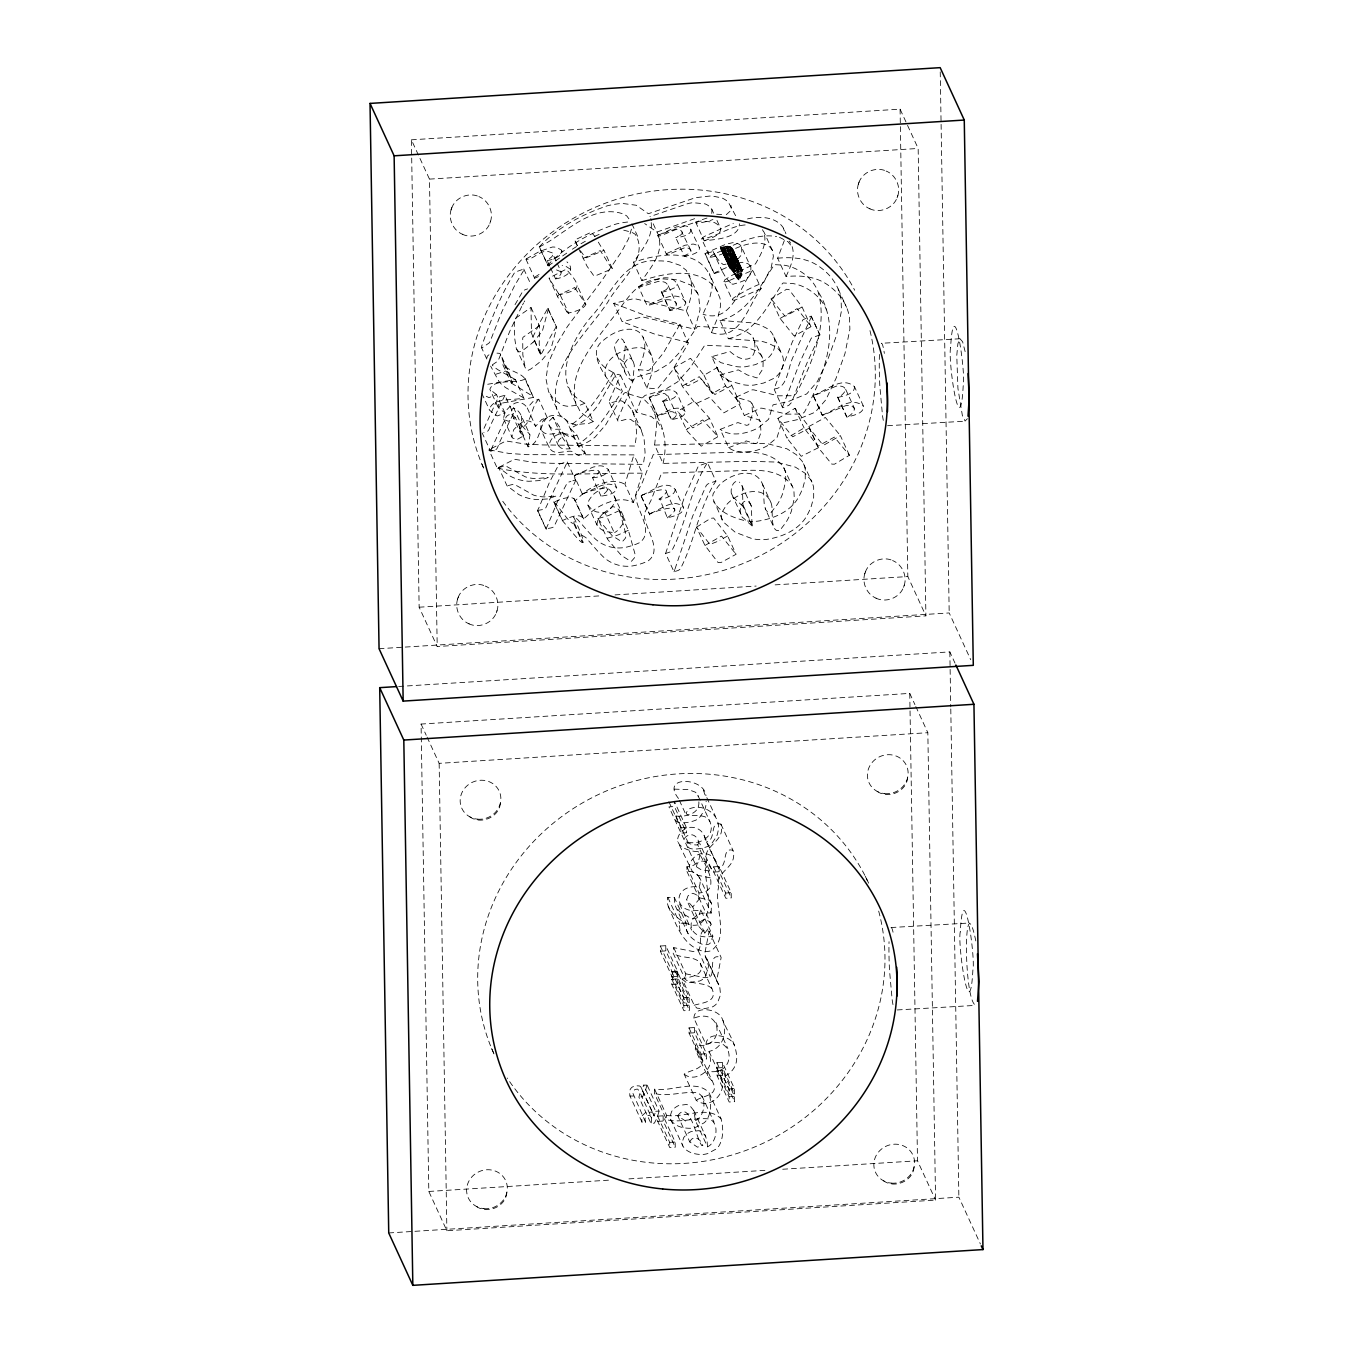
<?xml version="1.0" encoding="UTF-8"?>
<svg xmlns="http://www.w3.org/2000/svg" width="1353" height="1353" viewBox="0 0 1353 1353"><rect width="100%" height="100%" fill="white"/><g stroke="black" fill="none" stroke-linecap="round" stroke-linejoin="round"><path stroke-width="0.75" stroke-dasharray="5 3.75" d="M547.796 308.298L556.709 327.426A9.099 8.524 -24.7 0 1 556.607 328.052L550.772 349.514L541.488 360.642A163.713 153.346 -24.7 0 1 530.308 369.335L528.076 370.35L525.894 369.048L516.186 348.025L514.411 336.491L514.275 319.798A3.687 3.45 -24.7 0 1 514.681 318.868L530.985 307.486L531.475 333.261L540.642 355.196L546.646 344.474A247.954 232.242 -24.7 0 0 548.895 339.654L556.235 326.631L547.796 308.298L540.473 321.337A247.954 232.242 -24.7 0 1 538.206 326.141L532.879 336.982L541.318 355.298M530.985 307.486L539.407 325.802L539.221 344.305L540.642 355.196M879.467 354.469L879.365 357.463A39.795 3.416 87.4 0 0 879.839 386.129L882.511 415.726A44.294 3.805 87.4 0 0 883.306 420.36M668.196 906.222C675.637 922.763 681.844 944.597 701.361 950.753A16.135 15.103 -24.7 0 0 710.917 950.821C730.4 937.798 713.606 906.747 718.561 887.314C713.995 870.909 738.112 868.44 732.988 850.344C721.2 846.826 728.709 866.106 718.561 868.152L706.503 841.955C716.65 839.909 709.141 820.628 720.929 824.146C726.071 842.242 701.953 844.712 706.503 861.117C701.564 880.549 718.358 911.601 698.875 924.623A16.135 15.103 -24.7 0 1 689.32 924.556C679.088 920.53 664.272 909.723 667.824 897.36L674.301 897.377L686.343 923.592C684.28 933.942 694.089 941.113 702.562 944.394A12.177 11.399 -24.7 0 0 706.114 944.732L708.295 944.343A3.298 3.095 -24.7 0 0 710.443 942.703L712.896 936.158L700.854 909.96C672.779 915.863 671.376 883.627 699.129 886.891L711.171 913.089C683.417 909.825 684.821 942.06 712.896 936.158M674.301 897.377L674.673 904.497L687.984 933.553M698.875 801.839C699.738 814.168 685.43 817.06 675.925 816.028C671.951 826.565 690.774 822.37 695.814 820.155A15.593 14.612 -24.7 0 0 699.552 817.516L704.423 810.464A21.919 20.532 -24.7 0 0 705.843 805.779L706.165 801.061M647.005 1085.106L643.639 1085.089L642.083 1089.774L654.125 1115.971L655.698 1111.287L643.639 1085.089M659.063 1111.303L657.389 1116.783A31.846 29.834 -24.7 0 1 656.594 1118.846L654.378 1123.142A41.943 39.288 -24.7 0 1 653.025 1123.278L650.945 1123.413L638.904 1097.215L639.952 1093.072L638.024 1089.419A2.232 2.097 -24.7 0 0 637.229 1089.097L634.861 1089.52L633.204 1091.702A4.313 4.042 -24.7 0 0 633.035 1093.63L645.584 1122.246L642.015 1122.195L629.94 1095.947L629.551 1091.77A6.41 6.004 -24.7 0 1 630.278 1089.368L630.599 1088.827A7.34 6.866 -24.7 0 1 632.105 1087.169L635.217 1085.749L639.276 1085.918A4.228 3.958 -24.7 0 1 640.882 1087.034L654.125 1115.971M585.308 453.407L578.695 446.693L569.072 426.229C565.03 409.858 540.151 412.733 540.76 429.205L549.183 447.522C554.07 456.604 564.979 450.059 571.947 451.378A9.657 9.048 -24.7 0 0 572.979 452.477L578.543 455.42L585.308 453.407L576.868 435.074L570.256 428.377L578.509 424.115A43.6 40.844 -24.7 0 0 586.813 418.601L597.366 406.323L615.446 375.119L618.067 374.274L620.469 375.204L609.763 399.592A8.05 7.543 -24.7 0 0 609.34 401.266C610.727 405.376 620.114 397.461 624.037 402.534A15.576 14.595 -24.7 0 1 627.826 404.75L632.24 410.314L635.656 420.36L636.654 434.364L634.895 446.033L542.621 444.934L525.167 444.055L505.954 440.943L488.856 449.856L509.1 453.441L526.791 454.659L633.897 454.879L642.337 473.212L633.356 502.606C623.834 497.211 612.368 500.39 603.049 504.568A50.957 47.727 -24.7 0 0 592.14 511.299L583.667 518.926L573.858 498.445C568.514 495.807 558.383 499.917 553.901 502.267L562.324 520.584C574.01 533.775 595.98 564.624 573.655 516.998L577.46 519.298L588.369 531.797A83.768 78.457 -24.7 0 0 592.445 536.042C601.628 546.578 616.427 550.57 629.737 546.257A48.031 45.004 -24.7 0 0 639.918 542.485C654.683 531.053 636.147 510.555 635.724 495.705A6.528 6.105 -24.7 0 1 636.164 494.521L642.489 482.209L653.228 454.693L719.255 452.714C740.463 452.579 766.796 447.454 782.423 465.584A21.327 19.991 -24.7 0 1 785.484 472.4L785.839 480.23L782.964 492.746A58.264 54.577 -24.7 0 1 777.383 504.314L771.109 512.499L767.997 512.043A8.727 8.169 -24.7 0 1 765.68 509.591L764.242 504.348A230.179 215.601 -24.7 0 1 763.616 490.361A20.126 18.841 -24.7 0 0 761.096 481.279C753.3 468.51 736.015 473.127 725.817 479.808A35.702 33.453 -24.7 0 0 718.308 486.167L713.2 493.625L712.388 497.718L723.348 522.004L735.186 532.236L752.048 538.646A44.564 41.74 -24.7 0 0 766.255 539.458C782.727 537.073 800.655 529.294 808.13 513.345A75.903 71.083 -24.7 0 0 811.36 506.005L813.677 497.397L813.677 487.706A25.978 24.337 -24.7 0 0 810.599 479.588L804.781 473.009L795.344 467.106L776.047 462.049L749.511 461.305L663.071 463.402L654.632 445.069L656.746 423.557L655.427 415.811L651.757 407.185L642.946 398.222L627.724 393.689L633.61 379.432L637.973 376.574L656.104 371.517L669.194 363.534L679.307 352.659L697.556 326.361L737.199 328.745L745.621 331.096L751.659 335.189L763.143 359.221L762.991 368.676L757.037 377.944L747.194 374.882L738.637 369.995A2.96 2.774 -24.7 0 0 737.892 369.978L720.202 375.001L711.779 356.668L729.47 351.645A2.96 2.774 -24.7 0 1 730.197 351.662C746.146 365.834 759.337 359.171 753.536 337.895M582.653 517.641C578.357 512.686 566.738 518.757 562.324 520.584M699.129 886.891C702.782 878.114 696.271 870.199 686.986 871.518L686.918 866.749C695.324 866.833 702.241 860.153 698.266 851.663C689.641 851.629 672.661 846.251 679.105 834.869A18.705 17.521 -24.7 0 1 682.538 830.793C689.1 824.315 700.989 827.292 704.22 835.782L718.561 868.152M711.171 913.089L711.424 903.28L699.366 877.082M548.337 308.636L548.269 309.11A9.099 8.524 -24.7 0 1 548.185 309.719L542.35 331.197L533.065 342.326M631.445 229.131L628.604 238.635L621.484 251.861L601.476 281.035L567.465 326.479L556.54 344.474L548.219 363.094L546.02 379.077L548.506 391.406L559.973 415.083L569.816 423.032A21.58 20.21 -24.7 0 0 575.955 424.571L588.944 423.354L593.358 421.544L584.919 403.228C548.861 385.402 571.456 340.313 590.466 317.634C610.896 296.104 622.515 257.256 658.793 260.909A53.122 49.757 -24.7 0 1 669.955 261.839L679.967 265.306L686.225 270.262L698.554 295.428L700.059 309.736L694.765 329.219L642.574 316.906L622.143 321.676L613.721 303.36L634.151 298.573L686.326 310.902L694.765 329.219M663.071 463.402C667.452 445.492 664.746 426.702 653.787 411.244M500.373 803.09C499.392 817.144 480.991 825.026 469.779 816.823M506.834 1192.585C505.836 1206.639 487.452 1214.52 476.222 1206.318M907.626 777.552C906.628 791.59 888.245 799.471 877.015 791.268M914.07 1167.047C913.072 1181.084 894.688 1188.966 883.475 1180.763M481.786 393.334L489.651 410.331L496.957 415.811A2.063 1.928 -24.7 0 0 497.819 415.777L504.957 413.003L498.276 407.642L498.327 404.902L500.086 403.465L533.403 397.444L524.981 379.128C521.92 372.396 503.823 369.707 504.009 363.94L500.035 353.404L495.367 352.998M533.403 397.444L525.116 378.383M711.881 988.553C705.014 981.669 692.533 985.085 685.193 979.318L673.134 953.121L673.709 947.624L692.973 951.514L698.199 950.652C703.475 944.952 695.696 926.467 709.107 931.304L704.659 954.153A6.207 5.818 -24.7 0 0 705.014 955.489L719.813 987.318L720.54 994.776L717.75 1002.184A11.94 11.179 -24.7 0 1 711.627 1007.241L703.932 1008.712L696.964 1008.171L694.19 1005.228L682.132 979.031C689.996 976.545 704.93 976.105 700.431 963.657M709.107 931.304L721.149 957.501L716.718 980.35A6.207 5.818 -24.7 0 0 717.056 981.686L717.242 982.092M613.721 303.36L646.074 315.739L679.984 324.23L663.511 352.812L649.812 369.657A4.465 4.177 -24.7 0 1 648.104 370.418L638.498 369.69C642.793 358.055 649.947 342.174 639.106 332.195A17.149 16.067 -24.7 0 0 633.238 329.506C622.312 327.916 611.421 333.447 603.337 340.381C587.929 351.306 601.696 370.316 609.374 381.884A35.668 33.419 -24.7 0 0 614.803 386.941L621.399 390.78M679.984 324.23L688.237 343.442L671.934 371.128L658.234 387.973A4.465 4.177 -24.7 0 1 656.543 388.751L646.92 388.023L638.498 369.69M632.68 381.58L630.38 379.736A25.369 23.762 -24.7 0 1 625.001 372.43L615.598 351.949L614.431 346.757A9.775 9.15 -24.7 0 1 614.837 344.338L619.589 337.878L622.481 339.451A26.434 24.76 -24.7 0 1 623.445 340.787L633.373 362.13A21.394 20.041 -24.7 0 1 634.337 365.682L632.68 381.58L623.648 361.928L625.289 346.03A21.394 20.041 -24.7 0 0 624.325 342.478L624.207 342.191M451.226 209.36C447.911 219.068 453.272 230.653 462.811 234.424M490.446 221.655C493.76 211.947 488.416 200.362 478.877 196.591M457.686 598.855C454.371 608.562 459.716 620.148 469.254 623.919M496.906 611.15C500.221 601.442 494.86 589.857 485.338 586.086M858.479 183.822C855.164 193.513 860.508 205.098 870.047 208.869M897.699 196.1C901.013 186.41 895.652 174.808 886.13 171.053M864.922 573.317C861.607 583.008 866.969 594.593 876.49 598.364M904.142 585.595C907.457 575.888 902.096 564.302 892.574 560.531M651.199 222.585C652.924 238.111 641.305 250.254 633.458 262.381L641.88 280.697C650.539 267.573 663.9 253.315 658.573 236.369A11.703 10.959 -24.7 0 1 658.387 235.693L658.302 235.134M707.365 1075.703L707.602 1071.187C737.436 1077.089 735.592 1032.457 705.962 1044.381L693.903 1018.183C723.534 1006.26 725.377 1050.892 695.56 1044.99L695.307 1049.505L707.365 1075.703L712.388 1081.301M678.496 798.49C660.044 775.117 704.693 777.265 705.962 795.75M687.967 842.226C700.533 845.185 716.058 835.664 709.902 821.559A9.37 8.778 -24.7 0 0 707.179 818.277C702.275 812.46 677.887 819.698 689.37 808.84C704.169 802.633 722.13 815.656 717.902 831.977A21.919 20.532 -24.7 0 1 716.481 836.661L711.61 843.714A15.593 14.612 -24.7 0 1 707.873 846.352C702.833 848.568 683.992 852.762 687.967 842.226L675.925 816.028M654.598 1089.199L654.412 1093.41L666.454 1119.607C679.274 1123.294 694.681 1117.544 708.363 1118.863C719.931 1121.366 717.344 1142.592 707.484 1146.837L695.425 1120.639L693.801 1110.593L690.199 1106.094A10.3 9.64 -24.7 0 0 686.445 1104.488L679.003 1105.401A17.251 16.151 -24.7 0 0 674.572 1108.09L671.646 1111.405L670.141 1116.293A9.437 8.828 -24.7 0 0 670.851 1119.878L682.893 1146.076C686.766 1152.756 695.679 1154.667 702.884 1154.464A22.071 20.667 -24.7 0 0 707.619 1153.602L716.261 1148.951A16.659 15.593 -24.7 0 0 719.103 1145.687C723.686 1137.721 723.365 1127.489 721.064 1118.88L709.006 1092.683C695.882 1078.459 671.477 1092.159 654.598 1089.199L666.64 1115.413L666.454 1119.607M784.351 240.513L777.637 258.22L786.076 276.536C800.367 275.166 815.487 276.215 827.579 284.806A63.337 59.329 -24.7 0 1 841.008 297.559L844.137 302.328A50.196 47.017 -24.7 0 1 849.515 317.887L849.887 329.236L844.948 353.691L836.053 378.316L825.871 399.744L815.183 412.191L797.103 419.718L781.493 423.168L777.011 437.628L767.219 445.83A48.082 45.038 -24.7 0 1 757.409 450.059C748.378 452.984 736.506 453.762 728.658 447.674L720.219 429.341L737.892 422.593L746.704 425.349L748.683 424.757L752.572 414.035L751.862 403.295L750.036 401.384L735.88 397.173L752.167 389.85A7.898 7.391 -24.7 0 1 754.839 390.121L778.212 395.82L792.926 395.719A7.83 7.34 -24.7 0 0 796.139 393.622C812.206 363.179 828.07 326.276 818.058 291.572A46.628 43.685 -24.7 0 0 808.147 277.28A54.475 51.025 -24.7 0 0 795.361 268.638A44.345 41.537 -24.7 0 0 784.605 265.256L774.914 264.647A1.962 1.827 -24.7 0 0 774.051 265.137C759.693 286.548 747.532 313.964 719.931 320.39L728.354 338.724L761.079 341.227A47.829 44.801 -24.7 0 1 769.502 343.814L774.795 346.419A18.722 17.538 -24.7 0 1 781.831 354.029C784.841 360.49 783.522 368.354 778.956 373.732A22.071 20.667 -24.7 0 1 774.136 378.248L763.785 382.984L753.959 385.081A40.083 37.546 -24.7 0 1 743.812 384.844L729.419 381.022L720.202 375.001M693.903 1018.183C694.004 1007.782 708.109 1008.611 714.942 1011.875C718.122 1013.414 721.064 1015.68 722.384 1019.063C726.967 1031.51 735.981 1042.757 736.624 1056.405C737.605 1066.299 730.434 1075.145 721.064 1077.631C727.982 1092.615 709.801 1110.661 696.237 1100.344L684.178 1074.147C690.977 1069.208 707.162 1069.597 700.922 1056.389M705.962 1044.381C707.078 1030.411 730.569 1035.18 734.442 1045.26M633.356 502.606L624.934 484.273L633.897 454.879M646.954 1085.444L645.347 1090.586A31.846 29.834 -24.7 0 1 644.535 1092.649L642.557 1096.793L638.904 1097.215M673.709 947.624L685.768 973.822L685.193 979.318M967.412 418.703L965.095 421.037L962.372 415.506L957.924 388.345L956.774 355.535L957.873 343.713L959.97 338.757L962.609 341.717L965.602 353.454M451.682 208.074C455.487 197.301 469.136 191.771 479.385 196.794M462.286 234.221C472.552 239.244 486.201 233.714 490.006 222.941M458.126 597.569C461.931 586.796 475.579 581.249 485.845 586.289M468.747 623.716C478.996 628.739 492.644 623.209 496.45 612.435M858.918 182.537C862.724 171.746 876.372 166.216 886.638 171.239M869.539 208.666C879.788 213.706 893.437 208.159 897.242 197.386M865.379 572.015C869.167 561.241 882.816 555.711 893.081 560.734M875.983 598.161C886.249 603.201 899.897 597.654 903.686 586.881M451.056 209.884L451.851 207.601M489.837 223.414L490.632 221.131M457.5 599.379L458.295 597.096M496.28 612.909L497.075 610.626M665.591 553.462L684.229 497.803L697.844 467.157A9.217 8.625 -24.7 0 1 699.653 465.517L707.467 462.726L715.889 481.059L713.623 484.695A38.51 36.074 -24.7 0 0 713.166 485.473C698.148 511.552 694.004 543.01 680.238 569.089A14.19 13.293 -24.7 0 1 678.242 570.425L674.014 571.795L665.591 553.462L669.803 552.092A14.19 13.293 -24.7 0 0 671.798 550.772C685.582 524.693 689.709 493.236 704.727 467.157A38.51 36.074 -24.7 0 1 705.184 466.362L707.467 462.726M674.014 571.795L674.775 569.647M858.292 184.329L859.087 182.046M897.073 197.859L897.868 195.576M864.736 573.824L865.531 571.541M903.533 587.354L904.328 585.071M675.029 568.936L692.668 516.136L706.283 485.473A9.217 8.625 -24.7 0 1 708.076 483.85L715.889 481.059M646.92 388.023L651.757 373.817L653.161 361.894L651.571 355.382L643.149 337.049M686.326 310.902C690.977 299.808 694.089 286.87 689.421 275.285M711.779 213.453L711.915 209.478L708.854 205.994A15.323 14.359 -24.7 0 0 704.879 203.829L692.99 202.696A29.326 27.466 -24.7 0 0 687.273 203.796L649.93 216.632M700.854 909.96L698.385 916.505A3.298 3.095 -24.7 0 1 696.254 918.146L694.055 918.518A12.177 11.399 -24.7 0 1 690.52 918.197L680.069 912.04L675.942 907.356M729.622 280.426L752.742 270.228L761.164 288.561C747.786 305.575 740.176 342.394 711.458 332.567L703.036 314.234L709.479 298.912L711.982 288.443A32.032 30.003 -24.7 0 0 711.475 279.665C700.922 247.092 659.029 253.079 633.458 262.381M711.458 332.567L717.919 317.245L720.405 306.759A32.032 30.003 -24.7 0 0 719.914 297.981L709.361 273.543M483.985 428.377L497.887 398.256A8.608 8.05 -24.7 0 1 500.221 396.547L504.923 395.313L513.345 413.646L499.815 441.805A94.896 88.892 -24.7 0 0 497.803 446.93L496.923 448.621A4.617 4.33 -24.7 0 1 495.739 449.72L490.581 451.276L482.158 432.943M728.658 447.674L746.315 440.926L755.143 443.683L757.105 443.091L761.012 432.368L760.301 421.629L758.475 419.718L744.319 415.506L760.589 408.183A7.898 7.391 -24.7 0 1 763.261 408.454L786.634 414.153L801.348 414.052A7.83 7.34 -24.7 0 0 804.561 411.955C823.47 376.168 842.716 329.591 818.058 291.572M620.469 375.204L628.891 393.52L618.186 417.925A8.05 7.543 -24.7 0 0 617.763 419.599C619.15 423.692 628.536 415.794 632.46 420.851A15.576 14.595 -24.7 0 1 636.265 423.066L640.662 428.647L644.079 438.693L645.077 452.697L643.335 464.367L551.043 463.267L533.606 462.388L514.377 459.276L497.278 468.189L488.856 449.856M786.076 276.536C790.998 265.476 797.475 252.402 789.273 241.088M490.547 450.718L490.97 449.873M651.216 1122.855L651.605 1117.815L639.563 1091.617M504.923 395.313L491.393 423.472A94.896 88.892 -24.7 0 0 489.38 428.597L488.484 430.288A4.617 4.33 -24.7 0 1 487.3 431.387L483.799 432.605M575.549 479.909A4.702 4.414 -24.7 0 1 575.025 481.888L554.459 525.657A3.958 3.704 -24.7 0 1 553.648 526.892L553.123 527.213A50.349 47.152 -24.7 0 1 551.026 527.924L545.952 528.803L537.513 510.47L538.612 508.356A21.952 20.566 -24.7 0 0 539.373 506.682L549.538 482.142L558.738 464.671A4.076 3.805 -24.7 0 1 560.057 463.825L560.92 463.555A20.278 18.993 -24.7 0 0 562.459 463.149L567.059 461.576L575.499 479.909L570.898 481.482M545.952 528.803L547.035 526.689A21.952 20.566 -24.7 0 0 547.813 524.998L557.977 500.475L567.178 482.987A4.076 3.805 -24.7 0 1 568.48 482.158L569.342 481.888A20.278 18.993 -24.7 0 0 570.898 481.482M491.038 449.72L491.376 449.027A19.043 17.843 -24.7 0 0 491.646 448.452L506.326 416.589A8.608 8.05 -24.7 0 1 508.66 414.881L513.345 413.646M515.019 304.696L522.664 291.487A7.103 6.647 -24.7 0 1 523.425 290.489L526.013 289.424M521.717 306.488L510.91 328.745A263.294 246.618 -24.7 0 0 508.711 333.887L498.631 359.577A8.811 8.253 -24.7 0 1 497.397 361.42L490.158 366.342M761.164 288.561L738.061 298.759A25.335 23.728 -24.7 0 1 733.935 300.265L732.261 299.774L723.821 281.441L724.718 279.936A143.35 134.268 -24.7 0 1 746.467 267.86L754.467 264.461A5.192 4.854 -24.7 0 0 755.464 263.852C761.147 254.093 768.927 240.766 762.5 229.706M732.261 299.774L733.157 298.252A143.35 134.268 -24.7 0 1 754.906 286.176L762.906 282.794A5.192 4.854 -24.7 0 0 763.887 282.168L771.261 267.37L773.375 256.292L772.343 250.288L763.921 231.955M522.529 304.932L523.611 302.903M811.529 316.534L799.082 343.476A478.286 447.995 -24.7 0 0 794.651 354.249C787.632 364.177 788.867 388.311 774.085 388.954A2.571 2.402 -24.7 0 1 774.187 388.446L792.181 342.275L802.43 320.678A4.769 4.465 -24.7 0 1 803.158 319.596L811.174 316.162L819.952 334.868L807.521 361.809A478.286 447.995 -24.7 0 0 803.09 372.565L791.606 402.416L788.833 405.359L782.626 407.777L774.204 389.444M752.742 270.228C739.347 287.242 731.753 324.06 703.036 314.234M524.169 301.905L524.744 300.907M547.204 417.57C538.545 425.975 540.659 443.378 528.127 446.676A4.008 3.755 -24.7 0 1 528.177 445.458L530.004 434.956L521.345 416.047C519.281 410.179 509.895 403.008 511.958 414.458L520.381 432.774L523.712 435.835L516.947 439.59L512.533 438A3.247 3.044 -24.7 0 1 511.908 436.698L513.599 429.848L517.861 425.366A113.364 106.194 -24.7 0 1 520.059 423.946C525.049 418.669 532.135 420.479 535.687 426.28L541.775 419.498L547.204 417.57L538.782 399.236L533.353 401.164L527.264 407.946L535.687 426.28M513.48 407.439L521.903 425.772L519.941 430.288L520.381 432.774M772.343 250.288L769.992 247.075L765.697 244.622A23.069 21.614 -24.7 0 0 759.777 243.168C741.951 241.68 726.798 255.024 710.105 257.324L701.666 239.007L702.714 237.57A19.432 18.198 -24.7 0 1 705.843 235.777L733.309 223.296M710.105 257.324L711.154 255.886A19.432 18.198 -24.7 0 1 714.266 254.093C733.85 245.383 754.281 232.75 776.622 236.555M749.156 502.487A12.651 11.839 -24.7 0 1 751.338 506.14L752.099 525.979L743.051 506.326L742.307 486.488A12.651 11.839 -24.7 0 0 740.108 482.835M613.416 372.667C602.119 391.017 588.876 413.967 569.072 426.229M613.958 372.954L622.397 391.288C608.918 410.06 597.857 432.233 577.494 444.545C573.452 428.191 548.574 431.066 549.183 447.522M582.602 494.166C586.356 491.19 621.315 482.074 600.986 496.077L592.563 477.761C612.875 463.775 578.002 472.857 574.213 475.766L582.703 494.86M538.782 399.236C530.004 407.811 532.541 424.267 519.738 428.63L528.16 446.964M566.738 253.129L548.168 265.898L539.17 246.973C557.335 227.608 582.636 214.062 607.615 205.724A80.926 75.802 -24.7 0 1 622.329 203.44L636.231 205.25L648.341 213.723L695.543 197.673L711.458 195.864L721.91 197.927A22.697 21.259 -24.7 0 1 728.371 202.257L736.015 216.429M547.593 265.289C565.774 245.942 591.058 232.395 616.055 224.04A80.926 75.802 -24.7 0 1 629.094 221.892M685.768 973.822L705.031 977.712L710.257 976.849C715.534 971.15 707.754 952.664 721.149 957.501M709.09 418.432L709.141 418.365A2.418 2.266 -24.7 0 1 708.684 418.906L692.787 427.869L679.206 413.24A14.866 13.919 -24.7 0 1 678.682 412.597L678.445 410.94A5.632 5.277 -24.7 0 1 679.02 410.5L692.99 401.959L694.918 401.892L709.378 418.077L717.8 436.41L702.714 419.92L687.442 428.833M717.53 436.748L717.564 436.698A2.418 2.266 -24.7 0 1 717.107 437.222L701.209 446.202L687.645 431.573A14.866 13.919 -24.7 0 1 687.121 430.93L677.819 411.464M704.778 933.181L692.736 906.967L699.011 899.356L697.455 895.771A11.264 10.553 -24.7 0 0 695.56 894.35L693.024 893.403A2.689 2.52 -24.7 0 0 691.704 893.504L689.742 894.502A11.179 10.469 -24.7 0 0 687.882 896.126L686.631 899.88L698.892 926.484L704.778 933.181L711.204 924.505L699.011 897.885M697.725 844.83C700.753 841.735 695.425 833.854 690.588 834.835A11.619 10.892 -24.7 0 0 688.102 835.376C677.938 840.416 692.127 845.828 697.725 844.83L709.767 871.028L711.475 868.981L699.433 842.784M686.343 923.592L680.863 923.152L679.257 924.302L680.255 932.42M574.349 475.596L593.071 467.106L599.633 465.787A13.834 12.955 -24.7 0 1 604.503 466.7L608.275 469.457L616.714 487.773C616.055 494.149 606.229 495.418 601.104 496.128M582.771 493.913L601.51 485.439L608.055 484.12A13.834 12.955 -24.7 0 1 612.926 485.034L616.714 487.773M556.066 260.825L552.159 252.791L546.984 251.134A10.046 9.42 -24.7 0 0 543.94 251.557C538.511 252.639 530.19 260.841 526.131 259.066M534.553 277.382L534.621 278.244L540.337 275.826M525.962 259.235L534.621 278.244M674.098 367.644L682.284 386.214L695.543 403.854L709.699 397.275L723.77 412.868L740.226 403.837L731.804 385.52L717.175 367.627L704.034 375.187L690.537 358.308L674.42 367.373M603.167 513.396L612.283 506.851A4.465 4.177 -24.7 0 1 613.839 506.817L616.156 507.713A18.029 16.896 -24.7 0 1 619.285 510.132L624.951 520.059A1.827 1.708 -24.7 0 1 624.697 521.226L619.471 528.583A25.792 24.151 -24.7 0 1 616.427 531.441A9.589 8.981 -24.7 0 1 614.752 532.405L614.634 532.49M526.368 258.795L539.644 251.387L552.295 247.041A13.412 12.549 -24.7 0 1 556.607 247.447L561.343 250.001L563.558 254.533M534.807 277.128L540.135 273.746M677.752 1115.768C690.723 1096.945 698.165 1148.596 702.799 1145.365L697.488 1147.175L689.793 1141.966L677.752 1115.768L685.43 1120.977L690.74 1119.151M689.793 1141.966C693.463 1133.932 700.803 1139.141 702.799 1145.365M584.919 403.228L580.522 405.037L567.533 406.255A21.58 20.21 -24.7 0 1 561.377 404.699L553.58 399.186L548.506 391.406M549.673 266.034L547.153 260.537L551.618 256.935A6.545 6.139 -24.7 0 0 552.481 255.616L552.701 253.501M550.519 267.877L555.576 278.87L560.057 275.268A6.545 6.139 -24.7 0 0 560.903 273.949L561.258 272.19L556.912 262.668M583.667 518.926L575.245 500.593L583.718 492.966A50.957 47.727 -24.7 0 1 594.61 486.234C603.928 482.057 615.412 478.877 624.934 484.273M553.901 502.267C557.081 503.181 577.731 537.158 573.655 516.998M642.049 495.08C651.892 491.613 665.93 478.708 675.215 489.414L683.654 507.73C683.383 514.664 672.847 516.203 667.401 517.911L659.672 498.75A16.879 15.813 -24.7 0 0 660.416 498.361C680.441 482.142 644.146 493.405 641.356 495.722M650.472 513.413C660.332 509.929 674.369 497.041 683.654 507.73M667.401 517.911L668.094 517.066A16.879 15.813 -24.7 0 0 668.839 516.694C688.863 500.458 652.586 511.738 649.778 514.055M686.242 429.78L686.884 429.256A5.632 5.277 -24.7 0 1 687.442 428.833M682.724 385.791L699.247 376.675L712.473 393.52L725.614 385.943L740.226 403.837M696.237 1100.344C703.036 1095.406 719.221 1095.795 712.98 1082.586L695.56 1044.99M553.005 417.35L549.876 420.394A6.934 6.494 -24.7 0 0 548.912 422.863L548.878 424.605A4.617 4.313 -24.7 0 0 549.386 426.043L551.347 427.937A11.247 10.536 -24.7 0 0 552.075 428.36A10.063 9.42 -24.7 0 0 554.662 429.29L561.106 429.172L570.137 448.824L563.711 448.942A10.063 9.42 -24.7 0 1 561.123 448.012A11.247 10.536 -24.7 0 1 560.379 447.589L558.434 445.678A4.617 4.313 -24.7 0 1 557.91 444.258L557.943 442.516A6.934 6.494 -24.7 0 1 558.907 440.046L562.036 437.002L553.005 417.35L561.106 429.172M488.974 354.79L487.638 355.839A2.74 2.571 -24.7 0 0 487.029 357.953M498.394 467.428L498.547 467.326A26.282 24.608 -24.7 0 1 499.291 467.309L500.12 467.157A9.539 8.93 -24.7 0 0 501.608 466.802L504.365 466.092A6.9 6.461 -24.7 0 1 506.208 466.193L525.167 476.78A37.174 34.823 -24.7 0 0 535.923 478.59L548.185 477.524L539.238 480.603L528.905 481.279A46.053 43.144 -24.7 0 1 518.284 479.469L516.22 478.793A43.397 40.641 -24.7 0 1 510.216 476.138L498.58 467.445L507.02 485.778L518.639 494.454A43.397 40.641 -24.7 0 0 524.66 497.126L526.723 497.786A46.053 43.144 -24.7 0 0 537.344 499.595L547.661 498.936L556.624 495.858L544.363 496.906A37.174 34.823 -24.7 0 1 533.589 495.113L514.647 484.526A6.9 6.461 -24.7 0 0 512.787 484.425L510.03 485.101A9.539 8.93 -24.7 0 1 508.542 485.456L507.73 485.626A26.282 24.608 -24.7 0 0 507.02 485.778M572.353 249.24L579.541 244.622M695.425 1120.639C705.285 1116.394 707.89 1095.169 696.305 1092.649C682.639 1091.347 667.232 1097.097 654.412 1093.41M502.826 364.684L511.248 383.017L512.432 382.273L509.016 372.633L500.593 354.317M696.507 527.163L710.697 518.334L713.623 518.013L727.643 535.957L736.083 554.29L721.234 562.408L718.105 562.577L704.947 545.479L696.507 527.163L709.97 544.447L718.24 541.166M704.947 545.479L721.504 536.076L736.083 554.29M810.633 326.919L794.769 335.662A2.199 2.063 -24.7 0 1 793.771 335.561L780.072 318.445L771.024 298.793L786.617 289.238L789.12 289.66L802.092 306.996L811.005 326.699M780.072 318.445L797.154 308.602L811.124 326.631M849.413 455.268L840.365 435.615L824.265 444.883L821.863 443.598L809.28 428.089L792.689 436.816L777.924 418.415L795.023 408.318L808.806 426.567L817.838 446.219L834.378 437.087L849.413 455.268L834.463 464.197L831.807 464.113L818.328 447.742L809.28 428.089M975.817 940.927C962.981 879.01 963.64 1002.81 975.868 1005.228M777.924 418.415L786.956 438.068L804.071 427.971L817.838 446.219M801.754 307.182L785.721 316.027A2.199 2.063 -24.7 0 1 784.74 315.909L771.024 298.793M808.806 426.567L825.347 417.451L840.365 435.615M580.995 243.726L588.42 239.498M486.776 359.019L481.719 348.009L488.974 343.087A8.811 8.253 -24.7 0 0 490.192 341.244L500.272 315.553A263.294 246.618 -24.7 0 1 502.487 310.412L514.63 285.584L523.476 270.786A6.579 6.156 -24.7 0 0 523.78 270.211L523.256 269.23M731.804 385.52L714.841 394.518L701.26 378.941L688.677 385.47L686.783 385.317L673.845 367.881M818.328 447.742L801.247 456.333L786.956 438.068M727.643 535.957L719.982 540.202M523.712 435.835L515.29 417.502L508.525 421.257L504.094 419.684A3.247 3.044 -24.7 0 1 503.485 418.365L505.176 411.515L509.421 407.05A113.364 106.194 -24.7 0 1 511.62 405.612C516.626 400.336 523.712 402.162 527.264 407.946M706.976 218.053C684.635 225.173 701.852 223.702 712.946 219.524M657.846 235.439L666.606 254.635A26.028 24.388 -24.7 0 1 667.367 254.432L668.653 254.11A13.801 12.921 -24.7 0 0 670.648 253.468L684.939 247.65A7.611 7.12 -24.7 0 1 687.984 248.106A8.456 7.932 -24.7 0 1 689.455 248.817L690.926 250.542A1.81 1.691 -24.7 0 1 690.876 251.472L689.134 253.315A23.17 21.699 -24.7 0 1 686.766 254.567L684.128 255.818L675.688 237.485L678.343 236.251M666.606 254.635L666.725 253.535M578.695 446.693L586.948 442.448A43.6 40.844 -24.7 0 0 595.235 436.934L605.806 424.656L623.868 393.452L625.492 392.455L628.891 393.52M576.868 435.074L570.103 437.087L564.539 434.161A9.657 9.048 -24.7 0 1 563.491 433.061M649.186 397.207C657.71 394.213 668.703 385.013 676.72 393.03L685.142 411.363C685.396 417.502 675.891 418.551 671.325 419.751L662.885 401.418L664.915 399.93A50.924 47.693 -24.7 0 0 666.15 399.423L668.179 396.598L665.101 393.808A7.357 6.9 -24.7 0 0 662.107 393.368L649.271 397.731L657.71 416.064L670.53 411.684A7.357 6.9 -24.7 0 1 673.523 412.124L676.601 414.931L674.589 417.756A50.924 47.693 -24.7 0 1 673.354 418.263L671.325 419.751M657.626 415.54C666.133 412.53 677.143 403.329 685.142 411.363M577.19 245.536L574.67 240.039L591.16 232.276L595.032 236.471M583.092 258.372L600.275 250.593L609.645 265.306A10.063 9.437 -24.7 0 0 610.186 266.101L611.776 267.962A43.347 40.59 -24.7 0 1 612.385 268.689L594.694 276.13A4.076 3.805 -24.7 0 1 593.696 275.623L587.05 266.253L578.035 247.379M813.288 395.296C826.04 391.237 841.904 375.474 854.47 386.687L863.502 406.34C863.992 413.95 852.221 415.472 846.792 417.198L837.761 397.545C842.902 395.499 850.8 387.11 839.452 385.926A8 7.492 -24.7 0 0 835.9 386.281L813.39 395.905L822.421 415.54L844.948 405.934A8 7.492 -24.7 0 1 848.5 405.579C859.831 406.746 851.933 415.151 846.792 417.198M822.336 414.948C835.072 410.906 850.952 395.11 863.502 406.34M638.65 286.853L641.39 285.568A15.001 14.054 -24.7 0 1 642.59 285.111C653.076 281.204 669.431 271.276 677.329 284.13L685.903 303.021L684.5 305.406L677.785 308.484A27.449 25.707 -24.7 0 1 675.181 309.363L669.955 310.666L661.532 292.333L662.023 291.098A28.21 26.434 -24.7 0 0 662.801 290.81C670.023 290.202 669.126 281.948 662.175 281.678A14.274 13.361 -24.7 0 0 658.048 281.458L638.785 287.445L647.224 305.778L666.471 299.791A14.274 13.361 -24.7 0 1 670.598 300.011C677.549 300.265 678.445 308.535 671.223 309.144A28.21 26.434 -24.7 0 1 670.462 309.431L669.955 310.666M658.471 235.134L676.483 226.915L684.635 225.714A10.773 10.08 -24.7 0 1 687.831 226.695A11.602 10.875 -24.7 0 1 689.844 227.981L699.535 247.768C699.467 254.009 688.897 255.362 684.601 255.988A6.731 6.308 -24.7 0 0 684.128 255.818M666.894 253.451L684.922 245.248L693.074 244.047A10.773 10.08 -24.7 0 1 696.254 245.011A11.602 10.875 -24.7 0 1 698.266 246.314L699.535 247.768M619.336 510.622L609.357 515.172A40.421 37.85 -24.7 0 1 607.379 515.882L606.059 516.305A76.174 71.354 -24.7 0 1 604.047 516.897L597.84 518.571L607.582 539.221A14.765 13.818 -24.7 0 0 608.089 539.898L621.213 555.288L630.532 561.258A1.843 1.725 -24.7 0 0 631.563 561.157L634.286 558.028A7.729 7.239 -24.7 0 0 635.081 554.324L628.384 530.275L619.336 510.622L619.928 512.364M628.384 530.275L618.389 534.824A40.421 37.85 -24.7 0 1 616.427 535.534L615.091 535.957A76.174 71.354 -24.7 0 1 613.078 536.549L606.939 538.308M612.385 268.689L603.962 250.373L586.255 257.797A4.076 3.805 -24.7 0 1 585.274 257.29L579.845 250.051M594.525 236.403L602.17 233.105M539.17 246.973C564.218 235.084 590.72 203.39 622.786 213.774A23.813 22.308 -24.7 0 1 626.828 216.023L630.599 221.114M684.178 1074.147C694.833 1083.279 714.925 1069.986 709.665 1055.864C709.547 1054.376 709.243 1052.905 709.023 1051.433C723.415 1048.186 727.863 1031.375 722.384 1019.063M539.407 325.802L523.121 337.201A3.687 3.45 -24.7 0 0 522.715 338.115L522.833 354.807L525.184 367.779M728.354 338.724C755.955 332.297 768.132 304.882 782.474 283.47A1.962 1.827 -24.7 0 1 783.336 282.98L793.044 283.572A44.345 41.537 -24.7 0 1 803.8 286.954A54.475 51.025 -24.7 0 1 816.569 295.614A46.628 43.685 -24.7 0 1 826.48 309.888M726.273 214.687L731.313 210.087L730.958 205.436M558.417 293.466A8.592 8.05 -24.7 0 0 559.668 294.666C579.101 289.999 583.431 288.24 566.484 269.551A1.691 1.59 -24.7 0 0 565.875 269.382L549.047 278.008L557.69 296.933L566.89 311.765M566.856 311.799A8.592 8.05 -24.7 0 0 568.108 313C572.962 312.289 583.972 309.363 585.832 304.34L577.41 286.007M504.957 413.003L496.534 394.67L489.397 397.444A2.063 1.928 -24.7 0 1 488.687 397.511L485.253 395.769M694.19 1005.228C702.055 1002.742 716.972 1002.302 712.49 989.872L699.822 962.355C692.956 955.472 680.491 958.888 673.134 953.121M730.552 282.76A49.993 46.831 -24.7 0 1 725.783 277.551L722.113 271.09L714.13 273.577L705.099 253.924L706.892 252.554A19.703 18.468 -24.7 0 0 708.042 252.081L725.512 244.352L732.633 242.694A13.615 12.752 -24.7 0 1 735.778 242.931L739.059 244.183A7.628 7.137 -24.7 0 1 741.038 246.094L750.881 267.319L750.814 272.646A17.268 16.168 -24.7 0 1 749.833 275.268L746.179 279.631A76.817 71.963 -24.7 0 1 739.448 282.371L733.005 284.265A4.127 3.856 -24.7 0 1 731.685 283.792L730.519 282.777M714.13 273.577L715.94 272.19A19.703 18.468 -24.7 0 0 717.073 271.733L734.544 264.004L741.681 262.347A13.615 12.752 -24.7 0 1 744.81 262.583L748.091 263.835A7.628 7.137 -24.7 0 1 750.069 265.746L750.644 266.761M819.952 334.868L811.58 337.929A4.769 4.465 -24.7 0 0 810.87 339.011L800.621 360.608L782.609 406.779A2.571 2.402 -24.7 0 0 782.524 407.27L782.575 407.693M694.664 218.679L657.034 232.039L644.654 223.566M526.52 289.254L527.552 288.899M487.706 384.269L515.307 379.533L523.729 397.867C513.396 400.962 492.137 397.156 489.363 409.841M522.224 269.568L515.019 272.173A7.103 6.647 -24.7 0 0 514.241 273.171C500.373 295.867 490.547 320.83 481.786 345.894A4.6 4.296 -24.7 0 0 481.769 348.009M524.981 379.128C515.307 384.049 493.608 378.417 489.854 389.309L498.276 407.642M537.513 510.47L542.587 509.591A50.349 47.152 -24.7 0 0 544.701 508.88L545.208 508.559A3.958 3.704 -24.7 0 0 546.02 507.324L566.586 463.555A4.702 4.414 -24.7 0 0 567.127 461.576M661.532 292.333L666.758 291.03A27.449 25.707 -24.7 0 0 669.346 290.168L676.077 287.09L677.329 284.13M716.786 257.865L713.065 251.438L705.099 253.924M711.424 903.28L708.786 899.931L699.044 897.715L698.96 892.946C723.365 891.661 703.678 861.827 698.266 851.663M641.88 280.697C666.42 272.477 701.936 265.577 717.8 291.876M747.499 218.932C761.451 215.296 781.493 217.224 785.89 233.748M745.165 224.936C729.741 226.103 716.464 237.113 701.666 239.007M633.525 1096.048L629.957 1095.998M666.64 1115.413C683.519 1118.356 707.94 1104.657 721.064 1118.88M411.397 139.816L900.083 109.153L918.163 148.458L925.909 615.852L437.205 646.514L419.142 607.209L411.397 139.816L429.476 179.12L437.205 646.514M429.476 179.12L918.163 148.458M419.142 607.209L602.389 595.709M615.04 594.914L756.158 586.069M775.117 584.868L907.829 576.547L925.909 615.852M379.06 648.713L949.197 612.943L970.71 659.723M398.645 686.478L949.84 651.892L954.998 663.122M915.795 706.486L927.837 732.7L935.583 1200.094L446.879 1230.74L428.816 1191.452L421.071 724.058L909.757 693.396L914.932 704.625M427.091 737.148L439.15 763.346L927.837 732.7M668.856 801.669L680.897 827.867L680.982 833.093L686.445 832.755L674.403 806.557L668.94 806.895L696.609 866.901L700.888 869.624L709.767 871.028M680.897 827.867L686.36 827.529L686.445 832.755M713.674 866.85L719.136 866.495L731.178 892.692L731.28 897.918L725.817 898.274L713.758 872.059L713.674 866.85L725.715 893.048L725.817 898.274M713.758 872.059L719.221 871.721L731.28 897.918M725.715 893.048L731.178 892.692M660.298 946.018L665.761 945.679L677.819 971.877L677.904 977.103L672.441 977.441L660.382 951.244L660.298 946.018L672.356 972.215L672.441 977.441M660.382 951.244L665.845 950.905L677.904 977.103M671.663 971.454L677.126 971.116L689.167 997.313L689.252 1002.539L683.789 1002.877L671.748 976.68L671.663 971.454L683.705 997.651L683.789 1002.877M672.356 972.215L677.819 971.877M671.748 976.68L677.21 976.342L689.252 1002.539M671.798 979.301L677.261 978.946L689.303 1005.161L689.387 1010.37L683.925 1010.725L671.883 984.527L671.798 979.301L683.84 1005.499L683.925 1010.725M671.883 984.527L677.346 984.172L689.387 1010.37M683.705 997.651L689.167 997.313M683.84 1005.499L689.303 1005.161M688.998 1027.891L694.461 1027.553L706.52 1053.75L706.604 1058.976L701.142 1059.314L689.083 1033.117L688.998 1027.891L701.057 1054.105L701.142 1059.314M689.083 1033.117L694.546 1032.779L706.604 1058.976M701.057 1054.105L706.52 1053.75M716.921 1062.748L722.384 1062.409L734.425 1088.607L734.51 1093.833L729.047 1094.188L717.005 1067.974L716.921 1062.748L728.963 1088.962L729.047 1094.188M717.005 1067.974L722.468 1067.635L734.51 1093.833M717.039 1070.595L722.502 1070.257L734.561 1096.454L734.645 1101.68L729.182 1102.018L717.141 1075.821L717.039 1070.595L729.098 1096.793L729.182 1102.018M717.141 1075.821L722.603 1075.466L734.645 1101.68M728.963 1088.962L734.425 1088.607M729.098 1096.793L734.561 1096.454M655.698 1111.287L659.08 1111.067L647.038 1084.869M657.659 1116.157L663.122 1115.819L675.164 1142.017L675.248 1147.243L669.786 1147.581L657.744 1121.383L657.659 1116.157L669.701 1142.355L669.786 1147.581M657.744 1121.383L663.207 1121.045L675.248 1147.243M669.701 1142.355L675.164 1142.017M428.816 1191.452L609.966 1180.087M628.925 1178.886L767.946 1170.176M782.694 1169.246L917.503 1160.789L935.583 1200.094M388.734 1232.955L958.871 1197.185L980.384 1243.965M777.637 258.22C791.928 256.816 807.064 257.899 819.14 266.49A63.337 59.329 -24.7 0 1 832.569 279.225L835.697 283.995A50.196 47.017 -24.7 0 1 841.092 299.571L841.448 310.902L836.526 335.358L827.613 359.983L817.449 381.411L806.76 393.875L788.664 401.401L773.053 404.851L768.589 419.295L758.779 427.497A48.082 45.038 -24.7 0 1 748.987 431.742C739.939 434.651 728.083 435.446 720.219 429.341M887.585 425.705L965.924 421.138M897.259 1009.947L975.598 1005.38M959.97 338.757L881.31 343.29A44.294 3.805 87.4 0 1 884.338 353.404M890.984 927.532L969.644 923M674.183 789.137L688.423 789.577L695.138 792.08A9.37 8.778 -24.7 0 1 697.86 795.361L709.902 821.559M716.667 214.231L725.343 214.738M642.337 473.212C594.119 472.586 544.701 477.829 497.278 468.189M654.632 445.069L741.072 442.972L767.608 443.733L786.922 448.79L796.359 454.693L802.16 461.255A25.978 24.337 -24.7 0 1 805.255 469.373L805.238 479.063L802.938 487.672A75.903 71.083 -24.7 0 1 799.691 495.029C792.215 510.977 774.305 518.74 757.815 521.142A44.564 41.74 -24.7 0 1 743.626 520.33C732.125 517.37 719.982 512.229 713.606 501.625M662.885 401.418C667.519 400.319 676.94 399.118 676.72 393.03M547.153 260.537C552.379 259.877 561.495 256.766 561.884 250.863M555.576 278.87C563.203 277.94 577.511 271.53 566.941 261.873M837.761 397.545C843.24 395.922 854.927 394.264 854.47 386.687M623.716 230.179L631.208 232.107A23.813 22.308 -24.7 0 1 635.25 234.34C650.201 258.135 618.236 282.303 607.582 302.497C586.069 334.512 546.747 367.492 556.946 409.739M710.325 877.86L697.607 875.239L692.415 871.67L677.752 841.701M688.423 342.563L654.514 334.056L622.143 321.676M719.931 320.39L752.657 322.91A47.829 44.801 -24.7 0 1 761.062 325.481L766.373 328.086A18.722 17.538 -24.7 0 1 773.392 335.696L781.831 354.029M779.48 237.282L788.106 241.781L791.793 246.584M723.821 281.441L725.496 281.914A25.335 23.728 -24.7 0 0 729.622 280.426M592.563 477.761C597.755 477.423 607.565 475.681 608.275 469.457M582.078 535.331L585.9 537.631L596.791 550.13A83.768 78.457 -24.7 0 0 600.884 554.375C610.068 564.911 624.866 568.886 638.176 564.59A48.031 45.004 -24.7 0 0 648.358 560.802C663.122 549.386 644.569 528.888 644.163 514.039A6.528 6.105 -24.7 0 1 644.603 512.855L650.928 500.542L661.651 473.026L727.694 471.047C748.885 470.895 775.218 465.787 790.845 483.917A21.327 19.991 -24.7 0 1 793.923 490.733L794.262 498.564L791.404 511.079A58.264 54.577 -24.7 0 1 785.805 522.63L779.531 530.833L776.419 530.376A8.727 8.169 -24.7 0 1 774.119 527.907L765.189 508.627M612.977 372.447L606.364 368.625A35.668 33.419 -24.7 0 1 600.935 363.551L597.096 357.75M574.924 287.885L585.832 304.34M515.29 417.502L511.958 414.458M521.903 425.772L529.767 434.364M496.534 394.67L489.854 389.309M511.248 383.017L533.556 396.7M623.648 361.928L621.331 360.084A25.369 23.762 -24.7 0 1 615.97 352.778M515.307 379.533L497.938 369.741A39.863 37.343 -24.7 0 1 492.357 365.225M523.729 397.867L506.377 388.074A39.863 37.343 -24.7 0 1 499.139 381.817L490.649 366.122M743.051 506.326L738.4 502.166A68.648 64.301 -24.7 0 1 734.933 498.8C727.254 495.384 732.48 476.763 739.77 482.395M752.099 525.979L747.448 521.818A68.648 64.301 -24.7 0 1 743.964 518.453C736.303 515.036 741.529 496.416 748.818 502.031M560.345 295.275L568.903 313.727M682.132 979.031L686.58 982.768L699.569 981.043A11.94 11.179 -24.7 0 0 705.691 975.987L708.634 966.076L705.184 955.894M711.779 356.668L720.997 362.689L735.389 366.511A40.083 37.546 -24.7 0 0 745.52 366.748L755.346 364.65L765.697 359.915A22.071 20.667 -24.7 0 0 770.517 355.399C775.1 350.021 776.402 342.157 773.392 335.696M593.358 421.544L580.471 412.175L567.719 386.518M692.736 906.967L686.631 899.88M563.524 433.045C556.54 431.725 545.631 438.271 540.76 429.205M575.245 500.593L573.858 498.445M597.84 518.571L598.533 519.569A14.765 13.818 -24.7 0 0 599.058 520.245L612.165 535.653L621.501 541.606A1.843 1.725 -24.7 0 0 622.515 541.504L625.255 538.376A7.729 7.239 -24.7 0 0 626.033 534.672L620.08 512.804M695.543 221.892L704.186 240.783C714.621 239.515 739.736 238.399 739.381 223.769M761.959 356.228L757.46 351.222L745.621 347.061L704.761 345.201L690.284 367.61L677.616 381.85L664.526 389.85L645.093 395.38L641.288 398.966L636.282 412.259L651.368 416.555L657.727 421.984L662.226 429.577M562.036 437.002L570.137 448.824M700.33 1055.103L695.307 1049.505M711.475 868.981L707.145 862.301L702.647 861.032A11.619 10.892 -24.7 0 0 700.161 861.573L697.319 863.214L696.389 866.461M561.14 271.835L555.406 269.45A10.046 9.42 -24.7 0 0 554.392 269.501M558.468 293.432L549.183 278.447M570.306 269.196L565.047 265.78A13.412 12.549 -24.7 0 0 562.171 265.357M598.33 242.136L601.206 246.973A10.063 9.437 -24.7 0 0 601.764 247.768L603.337 249.628A43.347 40.59 -24.7 0 1 603.962 250.373M603.167 513.396A33.115 31.018 -24.7 0 0 597.925 520.026L596.825 524.558L600.529 528.888A19.213 17.995 -24.7 0 0 605.755 531.594L614.228 532.676L605.197 513.024L596.707 511.941A19.213 17.995 -24.7 0 1 591.481 509.235L587.794 504.906L588.91 500.39A33.115 31.018 -24.7 0 1 594.136 493.744L603.252 487.198A4.465 4.177 -24.7 0 1 604.808 487.165L607.108 488.061A18.029 16.896 -24.7 0 1 610.254 490.479L614.059 495.874L623.513 516.389M651.571 355.382L647.546 350.512A17.149 16.067 -24.7 0 0 641.66 347.839C626.253 346.267 601.341 358.004 605.518 376.083M704.186 240.783C709.75 238.804 727.796 233.173 717.293 224.327A15.323 14.359 -24.7 0 0 713.319 222.146L701.412 221.029A29.326 27.466 -24.7 0 0 695.696 222.129L658.353 234.965L650.759 218.459M716.278 861.979C713.031 853.489 701.142 850.513 694.596 856.99A18.705 17.521 -24.7 0 0 691.163 861.066L689.387 865.514L689.81 867.899M690.825 250.237L681.016 230.484A8.456 7.932 -24.7 0 0 679.561 229.773A7.611 7.12 -24.7 0 0 676.5 229.317L662.209 235.134A13.801 12.921 -24.7 0 1 660.213 235.777L658.945 236.098A26.028 24.388 -24.7 0 0 658.184 236.301L657.761 235.49M670.851 1119.878C674.724 1126.559 683.637 1128.47 690.842 1128.267A22.071 20.667 -24.7 0 0 695.577 1127.404L704.203 1122.753A16.659 15.593 -24.7 0 0 707.044 1119.489C711.644 1111.523 711.306 1101.291 709.006 1092.683M707.484 1146.837L707.247 1143.336A31.474 29.495 -24.7 0 0 706.875 1139.97L705.133 1135.438L702.241 1132.309A10.3 9.64 -24.7 0 0 698.486 1130.685L691.062 1131.598A17.251 16.151 -24.7 0 0 686.614 1134.288L683.688 1137.602L682.183 1142.49A9.437 8.828 -24.7 0 0 682.893 1146.076M685.751 302.463C677.87 289.593 661.499 299.537 651.013 303.444A15.001 14.054 -24.7 0 0 649.812 303.901L647.224 305.778M577.443 245.739L574.67 240.039M653.634 1114.398L652.924 1113.231A4.228 3.958 -24.7 0 0 651.317 1112.115L645.635 1112.454L642.32 1115.582A6.41 6.004 -24.7 0 0 641.61 1117.967L642.015 1122.195M633.119 361.555L632.477 360.439A26.434 24.76 -24.7 0 0 631.513 359.103L628.773 357.429L623.868 363.991A9.775 9.15 -24.7 0 0 623.462 366.409L625.001 372.43M516.761 349.463L519.045 351.983L521.886 351.002A163.713 153.346 -24.7 0 0 533.065 342.326M697.86 293.601L690.639 285.026L678.394 280.172A53.122 49.757 -24.7 0 0 667.232 279.225C637.195 275.877 627.471 300.078 611.438 319.511C593.51 344.136 567.008 371.838 576.141 404.851M736.37 265.78L726.29 246.212L735.322 265.864L725.885 246.28L740.412 277.72L731.973 256.918L741.004 276.57L732.227 256.326M736.996 265.797L727.339 246.128L741.275 275.978L732.48 255.734M738.146 265.983L727.948 246.145L741.512 275.386L732.869 254.55M711.052 924.082L709.496 921.968A11.264 10.553 -24.7 0 0 707.619 920.547L705.082 919.6A2.689 2.52 -24.7 0 0 703.746 919.702L701.801 920.7A11.179 10.469 -24.7 0 0 699.924 922.323L698.672 926.078M734.916 265.932L725.479 246.364L740.091 278.312L731.381 258.085M734.51 266L724.261 246.652L739.414 279.479L731.06 258.66M733.292 266.304L723.466 246.889L738.653 279.682M732.497 266.541L723.06 247.024L738.045 279.141M732.108 266.676L722.671 247.142L736.59 277.28M731.702 266.795L722.282 247.278L735.592 275.708L725.885 255.024M731.313 266.93L721.893 247.413L733.241 272.071L724.21 252.419M730.924 267.048L721.504 247.531L732.227 270.532M730.535 267.184L721.115 247.65L730.823 268.858M730.146 267.302L720.726 247.768L730.316 268.401L721.284 248.749M729.774 267.42L720.354 247.887L729.774 267.894M739.195 266.338L729.115 246.331L741.901 274.202L733.123 253.332M739.668 266.592L730.146 246.686L742.154 272.985L733.191 252.707M509.016 372.633L505.667 371.026L496.077 374.172A2.74 2.571 -24.7 0 0 495.452 376.286L495.705 377.115M740.108 266.879L730.62 246.939L742.222 272.359L733.225 252.081M651.605 1117.815L650.066 1115.616A2.232 2.097 -24.7 0 0 649.271 1115.295L646.903 1115.718L645.246 1117.899A4.313 4.042 -24.7 0 0 645.093 1119.827A30.679 28.734 -24.7 0 0 645.263 1120.707L645.584 1122.246M740.497 267.201L731.06 247.227L742.256 271.733L733.191 251.438M740.869 267.573L731.466 247.565L742.239 271.09L733.14 250.795M741.19 267.979L731.838 247.92L742.07 269.89L732.886 249.713M732.159 248.326L741.478 268.401M732.447 248.749L741.715 268.875M838.167 288.984L846.589 307.3M845.659 389.326L854.707 408.978M811.174 316.162L819.597 334.495M837.71 397.004L846.758 416.656M813.39 395.905L822.421 415.54M711.915 209.478L713.606 213.131M716.972 220.471L720.337 227.794M727.897 258.135L737.52 278.633M724.548 252.943L734.256 273.627L724.887 253.468M731.533 269.568L721.927 249.341L730.975 268.993M795.023 408.318L804.071 427.971M713.065 251.438L722.113 271.09M803.513 463.791L811.952 482.108M704.964 253.248L713.995 272.9M783.759 467.732L792.198 486.065M751.862 403.295L760.301 421.629M735.88 397.173L744.319 415.506M717.175 367.627L725.614 385.943M762.449 484.086L770.889 502.42M668.213 285.804L676.652 304.137M704.034 375.187L712.473 393.52M631.885 223.803L638.633 238.466M661.262 291.385L669.684 309.719M741.833 485.389L751.118 505.582M743.372 505.836L752.42 525.488M731.702 494.031L741.19 514.647M667.993 395.955L676.415 414.289M662.835 400.742L671.274 419.058M649.271 397.731L657.71 416.064M865.294 876.254L868.744 883.746M627.724 393.689L636.164 412.022M632.24 410.314L641.812 431.083M666.454 492.12L674.893 510.453M539.729 247.565L548.168 265.898M609.374 402.534L617.966 421.071M641.457 496.602L649.88 514.935M641.102 495.925L649.541 514.241M523.78 269.061L530.799 284.265M599.21 471.588L607.649 489.921M587.929 505.346L597.163 525.421M549.217 425.705L558.248 445.357M720.929 824.146L732.988 850.344M706.824 797.627L715.433 816.333M504.009 363.94L512.432 382.273M574.535 523.746L582.974 542.063M574.061 524.169L582.483 542.485M553.851 501.692L562.29 520.009M503.62 418.838L512.043 437.171M679.358 800.367L686.242 815.335M686.36 827.529L674.318 801.331L674.403 806.557M537.902 510.977L546.324 529.311M686.918 866.749L698.96 892.946M686.986 871.518L699.044 897.715M481.922 464.214L483.647 467.969M706.756 958.668L718.815 984.866M679.544 903.905L691.603 930.103M698.199 950.652L710.257 976.849M667.824 897.36L679.882 923.558M715.771 1022.344L727.829 1048.541M709.023 1051.433L721.064 1077.631M701.987 1095.913L714.029 1122.127M693.801 1110.593L705.843 1136.791M421.071 724.058L426.229 735.288M491.613 1048.49L494.2 1054.105M732.683 249.223L741.918 269.365M728.32 258.761L737.284 278.312M728.591 259.083L737.825 278.938M722.84 250.373L731.77 269.856M722.62 250.068L731.652 269.721M738.924 279.936L730.366 259.827M729.013 259.488L738.535 279.581M727.221 257.104L735.931 276.232M722.485 249.916L731.398 269.416M722.231 249.628L731.263 269.281M721.623 249.053L730.654 268.706M727.559 257.628L736.928 277.788M723.534 251.387L732.565 271.04M723.178 250.88L731.872 270.008M720.929 248.428L729.96 268.08M720.54 248.073L729.588 267.725M733.022 250.237L742.171 270.448M614.465 496.737L615.903 500.407A1.827 1.708 -24.7 0 1 615.649 501.574L610.423 508.948A25.792 24.151 -24.7 0 1 607.379 511.806A9.589 8.981 -24.7 0 1 605.704 512.753M722.028 519.958L720.963 514.055L726.747 504.5A35.702 33.453 -24.7 0 1 734.239 498.141C744.438 491.46 761.739 486.843 769.519 499.612A20.126 18.841 -24.7 0 1 772.056 508.677A230.179 215.601 -24.7 0 0 772.681 522.681L773.628 526.96M741.613 247.109L741.782 252.994A17.268 16.168 -24.7 0 1 740.801 255.632L737.148 259.979A76.817 71.963 -24.7 0 1 730.417 262.719L724.176 264.647A4.127 3.856 -24.7 0 1 722.637 264.139L721.487 263.125A49.993 46.831 -24.7 0 1 716.752 257.899M703.374 790.135L705.505 796.342M704.22 835.782L706.503 841.955M691.112 229.452C691.011 235.676 680.525 237.012 676.179 237.671A6.731 6.308 -24.7 0 0 675.688 237.485M557.605 296.764L558.214 295.242L574.315 287.699A1.691 1.59 -24.7 0 1 574.924 287.885M521.345 416.047L521.531 420.834L519.755 427.125A4.008 3.755 -24.7 0 0 519.687 428.36L519.738 428.63M783.37 228.251L784.419 231.042M697.86 795.361L698.368 796.748M641.593 1088.201L642.083 1089.774M682.402 231.904L682.504 232.209A1.81 1.691 -24.7 0 1 682.436 233.139L680.711 234.999A23.17 21.699 -24.7 0 1 678.327 236.234M675.215 489.414C675.232 495.536 663.393 499.561 658.911 499.105M940.234 71.878L949.197 612.943M949.84 651.892L950.753 706.841M950.787 708.955L958.871 1197.185M900.083 109.153L907.829 576.547M909.757 693.396L917.503 1160.789M719.136 866.495L719.221 871.721M722.384 1062.409L722.468 1067.635M722.502 1070.257L722.603 1075.466M694.461 1027.553L694.546 1032.779M677.126 971.116L677.21 976.342M677.261 978.946L677.346 984.172M665.761 945.679L665.845 950.905M663.122 1115.819L663.207 1121.045M439.15 763.346L446.879 1230.74M869.979 330.639A205.859 192.819 -24.7 0 1 752.386 559.466A205.859 192.819 -24.7 0 1 501.997 500.238M483.478 467.834A205.859 192.819 -24.7 0 1 588.065 210.578A205.859 192.819 -24.7 0 1 854.707 290.235M878.672 911.093A205.859 192.819 -24.7 0 1 760.166 1144.604A205.859 192.819 -24.7 0 1 507.223 1078.02M493.963 1053.902A205.859 192.819 -24.7 0 1 601.561 793.078A205.859 192.819 -24.7 0 1 868.711 883.34M892.98 1004.602A44.294 3.805 87.4 0 1 892.185 999.952L889.513 970.372A39.795 3.416 87.4 0 1 889.039 941.688M891.339 927.583A44.294 3.805 87.4 0 1 893.606 935.143M950.618 347.586C947.675 358.646 960.021 447.048 963.184 386.112C966.127 375.052 953.764 286.65 950.618 347.586M960.292 931.828C957.349 942.889 969.695 1031.29 972.858 970.338C975.801 959.294 963.437 870.875 960.292 931.828M884.693 793.619A20.583 19.28 -24.7 0 0 906.73 766.187A20.583 19.28 -24.7 0 0 871.856 762.788A20.583 19.28 -24.7 0 0 884.693 793.619M891.153 1183.114A20.583 19.28 -24.7 0 0 913.174 1155.682A20.583 19.28 -24.7 0 0 878.3 1152.282A20.583 19.28 -24.7 0 0 891.153 1183.114M483.9 1208.652A20.583 19.28 -24.7 0 0 505.937 1181.237A20.583 19.28 -24.7 0 0 471.064 1177.82A20.583 19.28 -24.7 0 0 483.9 1208.652M477.457 819.157A20.583 19.28 -24.7 0 0 499.477 791.742A20.583 19.28 -24.7 0 0 464.603 788.342A20.583 19.28 -24.7 0 0 477.457 819.157"/><path stroke-width="1.5" d="M968.021 416.183L969.238 397.376L968.156 373.529M977.509 1001.355L978.912 981.618L977.458 953.831M370.029 103.42L940.166 67.65L964.266 120.045L973.297 665.338L403.16 701.108L379.06 648.713L370.029 103.42L394.129 155.815L403.16 701.108M394.129 155.815L964.266 120.045M955.861 664.983L973.94 704.287L982.971 1249.58L412.834 1285.35L388.734 1232.955L379.703 687.662L396.53 686.597M379.703 687.662L403.803 740.057L973.94 704.287M981.246 1245.842L982.971 1249.58M403.803 740.057L412.834 1285.35M887.01 382.984A39.795 3.416 87.4 0 1 887.483 411.667M896.684 967.226A39.795 3.416 87.4 0 1 897.157 995.909M652.958 604.757A205.859 192.819 -24.7 0 0 873.446 330.741A205.859 192.819 -24.7 0 0 524.778 296.324A205.859 192.819 -24.7 0 0 652.958 604.757M662.615 1188.966A205.859 192.819 -24.7 0 0 883.103 914.949A205.859 192.819 -24.7 0 0 534.435 880.532A205.859 192.819 -24.7 0 0 662.615 1188.966"/></g></svg>
